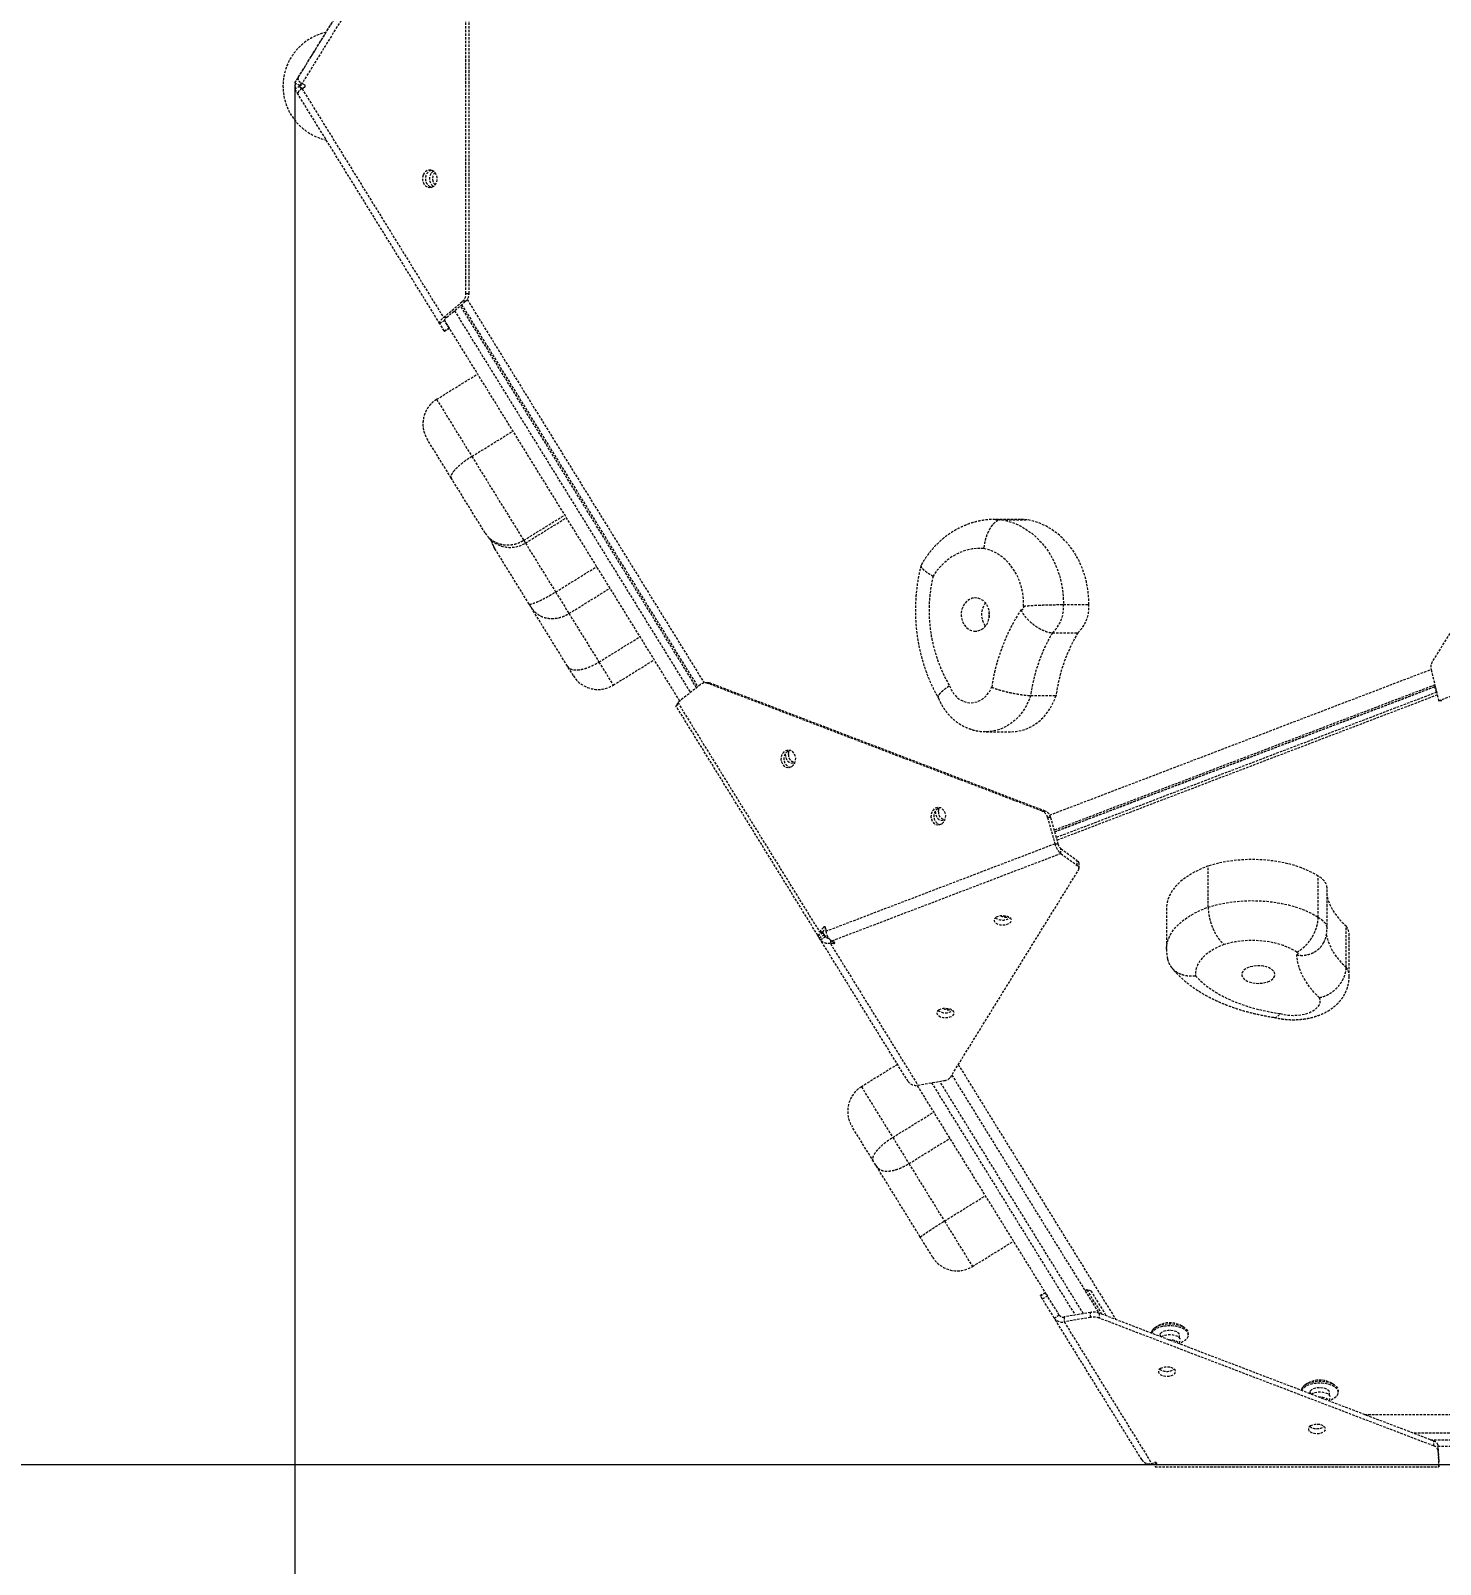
# Model space of a CAD drawing. Header units: millimetres. Extents: x -3321 to 2538, y -2690 to 2358.
# Drawn here: x -1112 to -382, y -623 to 172 of the extents above; entities that cross this region are included whole.
import ezdxf

# ---------------------------------------------------------------- set-up
doc = ezdxf.new("R2010")
doc.units = ezdxf.units.MM
doc.linetypes.add('HIDDEN', pattern=[1.905, 1.27, -0.635])
for name, color, linetype in [('DIKOM_ОБЪЕКТ', 7, 'Continuous'), ('DIKOM_РАЗМЕР_ЗОНА', 7, 'Continuous'), ('DIKOM_РАЗМЕР_ОБЪЕКТА', 7, 'Continuous')]:
    doc.layers.add(name, color=color, linetype=linetype)
doc.styles.add('style1', font='arialbd.ttf', dxfattribs={"width": 0.8})
doc.dimstyles.new('1-50', dxfattribs={"dimtxt": 300, "dimasz": 200, "dimexe": 100, "dimexo": 0, "dimgap": 100, "dimtad": 1, "dimtxsty": 'style1', "dimcen": 200, "dimclrd": 7, "dimclre": 7, "dimclrt": 7, "dimadec": 1, "dimazin": 2, "dimtfac": 1, "dimtmove": 0, "dimatfit": 2, "dimfxl": 0, "dimlwd": 25, "dimlwe": 18, "dimarcsym": 0})

# ---------------------------------------------------------------- blocks, each defined once
blk = doc.blocks.new('*D0')
at = {"layer": 'Defpoints', "color": 0, "transparency": 16777216}
for p in [(-975.4, 143.26), (1038.07, 143.66), (1038.07, -1051.64)]:
    blk.add_point(p, dxfattribs=at)
at = {"layer": 'DIKOM_РАЗМЕР_ОБЪЕКТА', "color": 7, "lineweight": 18, "transparency": 16777216}
for p, q in [((-975.4, 143.26), (-975.4, -1151.64)), ((1038.07, 143.66), (1038.07, -1151.64))]:
    blk.add_line(p, q, dxfattribs=at)
at = {"layer": 'DIKOM_РАЗМЕР_ОБЪЕКТА', "color": 7, "lineweight": 25, "transparency": 16777216}
blk.add_line((-775.4, -1051.64), (838.07, -1051.64), dxfattribs=at)
at = {"layer": 'DIKOM_РАЗМЕР_ОБЪЕКТА', "color": 7, "transparency": 16777216}
for points in [[(-775.4, -1018.31), (-775.4, -1084.98), (-975.4, -1051.64)], [(838.07, -1018.31), (838.07, -1084.98), (1038.07, -1051.64)]]:
    blk.add_solid(points, dxfattribs=at)
at = {"layer": 'DIKOM_РАЗМЕР_ОБЪЕКТА', "color": 7, "transparency": 16777216, "insert": (24.76, -798.47), "char_height": 300, "attachment_point": 5, "style": 'style1'}
blk.add_mtext('{\\fArial|b0|i0|c204|p34;2000}', dxfattribs=at)
blk = doc.blocks.new('*D1')
at = {"layer": 'Defpoints', "color": 0, "transparency": 16777216}
for p in [(483.99, 857.85), (-1177.44, -571.13), (457.72, -571.13)]:
    blk.add_point(p, dxfattribs=at)
at = {"layer": 'DIKOM_РАЗМЕР_ОБЪЕКТА', "color": 7, "lineweight": 18, "transparency": 16777216}
for p, q in [((483.99, 857.85), (-1277.44, 857.85)), ((457.72, -571.13), (-1277.44, -571.13))]:
    blk.add_line(p, q, dxfattribs=at)
at = {"layer": 'DIKOM_РАЗМЕР_ОБЪЕКТА', "color": 7, "lineweight": 25, "transparency": 16777216}
blk.add_line((-1177.44, 657.85), (-1177.44, -371.13), dxfattribs=at)
at = {"layer": 'DIKOM_РАЗМЕР_ОБЪЕКТА', "color": 7, "transparency": 16777216}
for points in [[(-1210.77, 657.85), (-1144.1, 657.85), (-1177.44, 857.85)], [(-1210.77, -371.13), (-1144.1, -371.13), (-1177.44, -571.13)]]:
    blk.add_solid(points, dxfattribs=at)
at = {"layer": 'DIKOM_РАЗМЕР_ОБЪЕКТА', "color": 7, "transparency": 16777216, "insert": (-1430.61, 178.44), "char_height": 300, "attachment_point": 5, "rotation": 90, "style": 'style1'}
blk.add_mtext('{\\fArial|b0|i0|c204|p34;1420}', dxfattribs=at)
blk = doc.blocks.new('*D2')
at = {"layer": 'Defpoints', "color": 0, "transparency": 16777216}
for p in [(2538.07, 141.57), (-2475.4, 35.41), (2538.07, -2589.75)]:
    blk.add_point(p, dxfattribs=at)
at = {"layer": 'DIKOM_РАЗМЕР_ЗОНА', "color": 7, "lineweight": 18, "transparency": 16777216}
for p, q in [((2538.07, 141.57), (2538.07, -2689.75)), ((-2475.4, 35.41), (-2475.4, -2689.75))]:
    blk.add_line(p, q, dxfattribs=at)
at = {"layer": 'DIKOM_РАЗМЕР_ЗОНА', "color": 7, "lineweight": 25, "transparency": 16777216}
blk.add_line((-2275.4, -2589.75), (2338.07, -2589.75), dxfattribs=at)
at = {"layer": 'DIKOM_РАЗМЕР_ЗОНА', "color": 7, "transparency": 16777216}
for points in [[(-2275.4, -2556.42), (-2275.4, -2623.08), (-2475.4, -2589.75)], [(2338.07, -2556.42), (2338.07, -2623.08), (2538.07, -2589.75)]]:
    blk.add_solid(points, dxfattribs=at)
at = {"layer": 'DIKOM_РАЗМЕР_ЗОНА', "color": 7, "transparency": 16777216, "insert": (-15.23, -2336.58), "char_height": 300, "attachment_point": 5, "style": 'style1'}
blk.add_mtext('{\\fArial|b0|i0|c204|p34;5000}', dxfattribs=at)
blk = doc.blocks.new('*D3')
at = {"layer": 'Defpoints', "color": 0, "transparency": 16777216}
for p in [(-99.2, 2357.85), (-2871.13, -2071.13), (-536.75, -2071.13)]:
    blk.add_point(p, dxfattribs=at)
at = {"layer": 'DIKOM_РАЗМЕР_ЗОНА', "color": 7, "lineweight": 18, "transparency": 16777216}
for p, q in [((-99.2, 2357.85), (-2971.13, 2357.85)), ((-536.75, -2071.13), (-2971.13, -2071.13))]:
    blk.add_line(p, q, dxfattribs=at)
at = {"layer": 'DIKOM_РАЗМЕР_ЗОНА', "color": 7, "lineweight": 25, "transparency": 16777216}
blk.add_line((-2871.13, 2157.85), (-2871.13, -1871.13), dxfattribs=at)
at = {"layer": 'DIKOM_РАЗМЕР_ЗОНА', "color": 7, "transparency": 16777216}
for points in [[(-2904.47, 2157.85), (-2837.8, 2157.85), (-2871.13, 2357.85)], [(-2904.47, -1871.13), (-2837.8, -1871.13), (-2871.13, -2071.13)]]:
    blk.add_solid(points, dxfattribs=at)
at = {"layer": 'DIKOM_РАЗМЕР_ЗОНА', "color": 7, "transparency": 16777216, "insert": (-3124.3, 42.42), "char_height": 300, "attachment_point": 5, "rotation": 90, "style": 'style1'}
blk.add_mtext('{\\fArial|b0|i0|c204|p34;4400}', dxfattribs=at)

msp = doc.modelspace()

# ---------------------------------------------------------------- linework, layer by layer
at = {"layer": 'DIKOM_ОБЪЕКТ', "color": 7, "linetype": 'HIDDEN', "lineweight": 15}
for p, q in [((-973.7, 147.377), (-900.425, 265.945)), ((-898.475, 262.791), (-971.75, 144.223)), ((-886.845, 35.492), (-886.853, 250.317)), ((-885.267, 35.492), (-885.275, 250.317)), ((-964.848, 161.704), (-943.697, 195.926)), ((-966.974, 158.263), (-964.848, 161.704)), ((-964.848, 161.704), (-964.846, 161.703)), ((-974.513, 146.064), (-966.974, 158.263)), ((-966.973, 158.262), (-966.974, 158.263)), ((-975.461, 144.527), (-973.685, 147.4)), ((-972.909, 142.95), (-975.461, 144.527)), ((-974.599, 145.922), (-974.513, 146.064)), ((-974.518, 146.057), (-974.513, 146.064)), ((-974.511, 146.063), (-974.513, 146.064)), ((-972.909, 142.95), (-972.008, 144.407)), ((-972.897, 142.947), (-972.909, 142.95)), ((-971.999, 144.4), (-972.897, 142.947)), ((-971.751, 144.224), (-971.998, 144.402)), ((-971.75, 144.223), (-970.502, 143.55)), ((-972.909, 142.85), (-975.461, 141.273)), ((-973.685, 138.4), (-975.461, 141.273)), ((-974.173, 139.189), (-973.699, 138.423)), ((-973.699, 138.423), (-974.173, 139.189)), ((-974.172, 139.189), (-974.173, 139.189)), ((-900.415, 19.863), (-973.699, 138.423)), ((-972.007, 141.392), (-972.909, 142.85)), ((-972.909, 142.85), (-972.897, 142.847)), ((-972.001, 141.397), (-972.897, 142.847)), ((-972.021, 141.434), (-970.503, 142.252)), ((-970.502, 142.251), (-971.75, 141.578)), ((-971.75, 141.578), (-898.466, 23.017)), ((-970.499, 142.252), (-970.503, 142.252)), ((-886.845, 35.492), (-885.267, 35.492)), ((-886.204, 32.361), (-763.496, -166.186)), ((-898.466, 23.017), (-888.598, 31.447)), ((-896.889, 23.017), (-887.021, 31.447)), ((-892.778, 26.529), (-770.603, -171.155)), ((-767.449, -168.651), (-889.701, 29.158)), ((-889.094, 29.676), (-766.826, -168.157)), ((-887.021, 31.447), (-888.598, 31.447)), ((-900.392, 19.824), (-900.674, 20.281)), ((-897.864, 21.44), (-900.415, 19.863)), ((-898.085, 16.093), (-900.415, 19.863)), ((-896.889, 23.017), (-898.466, 23.017)), ((-898.085, 16.093), (-895.533, 17.671)), ((-897.956, 15.885), (-895.404, 17.462)), ((-776.124, -175.537), (-897.877, 21.463)), ((-895.533, 17.671), (-897.864, 21.44)), ((-279.267, 18.238), (-386.361, -155.053)), ((-902.062, -19.317), (-880.796, -6.174)), ((-902.062, -19.317), (-883.781, -48.897)), ((-883.781, -48.897), (-862.514, -35.754)), ((-894.494, -60.095), (-906.85, -40.101)), ((-883.781, -48.897), (-856.937, -92.332)), ((-876.888, -88.581), (-894.494, -60.095)), ((-856.937, -92.332), (-835.67, -79.189)), ((-856.062, -93.746), (-834.796, -80.603)), ((-612.811, -81.487), (-609.388, -81.645)), ((-599.646, -81.487), (-612.789, -81.487)), ((-609.388, -81.645), (-596.245, -81.645)), ((-596.245, -81.645), (-599.646, -81.487)), ((-876.708, -88.873), (-876.888, -88.581)), ((-876.708, -88.873), (-876.589, -89.062)), ((-856.937, -92.332), (-856.062, -93.746)), ((-856.062, -93.746), (-840.409, -119.073)), ((-871.919, -96.621), (-872.485, -95.706)), ((-854.162, -125.353), (-871.919, -96.621)), ((-840.409, -119.073), (-819.143, -105.93)), ((-840.409, -119.073), (-833.507, -130.243)), ((-833.507, -130.243), (-812.24, -117.099)), ((-853.318, -126.719), (-854.162, -125.353)), ((-834.297, -157.495), (-853.367, -126.639)), ((-577.429, -125.619), (-564.286, -125.619)), ((-833.507, -130.243), (-817.981, -155.363)), ((-817.981, -155.363), (-796.715, -142.22)), ((-583.163, -140.206), (-570.019, -140.206)), ((-383.088, -175.408), (-279.917, -136.001)), ((-831.237, -162.446), (-834.297, -157.495)), ((-817.981, -155.363), (-810.592, -167.319)), ((-810.592, -167.319), (-789.325, -154.176)), ((-761.421, -166.152), (-762.999, -166.152)), ((-588.4, -232.589), (-761.685, -166.396)), ((-760.108, -166.396), (-761.685, -166.396)), ((-586.823, -232.589), (-760.108, -166.396)), ((-584.574, -234.614), (-387.054, -159.168)), ((-387.007, -159.373), (-383.088, -175.408)), ((-765.379, -167.008), (-777.141, -176.345)), ((-594.407, -172.656), (-581.264, -172.656)), ((-385.097, -167.187), (-582.244, -242.49)), ((-582.043, -243.217), (-384.918, -167.922)), ((-582.009, -243.337), (-384.888, -168.043)), ((-384.166, -170.999), (-581.202, -246.26)), ((-383.822, -172.406), (-580.817, -247.651)), ((-384.236, -171.025), (-385.044, -168.103)), ((-778.147, -177.973), (-776.691, -177.073)), ((-704.665, -296.884), (-778.147, -177.973)), ((-777.141, -176.345), (-703.659, -295.257)), ((-381.511, -175.408), (-383.088, -175.408)), ((-617.499, -191.443), (-604.356, -191.443)), ((-588.4, -232.589), (-586.823, -232.589)), ((-585.67, -235.799), (-581.901, -249.437)), ((-584.093, -235.799), (-585.67, -235.799)), ((-584.093, -235.799), (-580.323, -249.438)), ((-700.464, -294.727), (-581.901, -249.437)), ((-581.901, -249.437), (-580.323, -249.438)), ((-578.746, -254.542), (-578.746, -251.99)), ((-578.746, -251.99), (-570.317, -258.089)), ((-578.746, -254.542), (-697.31, -299.831)), ((-578.746, -254.542), (-570.317, -260.641)), ((-570.317, -260.641), (-570.317, -258.089)), ((-569.362, -262.186), (-569.362, -259.634)), ((-502.483, -282.232), (-502.483, -260.966)), ((-635.982, -370.412), (-569.606, -262.998)), ((-445.527, -287.521), (-445.527, -266.255)), ((-440.921, -293.508), (-440.921, -272.242)), ((-524.082, -282.75), (-524.082, -304.016)), ((-703.659, -295.257), (-701.674, -292.723)), ((-702.082, -295.257), (-700.599, -293.364)), ((-700.747, -292.723), (-701.674, -292.723)), ((-700.623, -293.124), (-700.464, -294.727)), ((-431.031, -313.28), (-431.031, -292.014)), ((-702.113, -295.307), (-704.665, -296.884)), ((-704.455, -297.223), (-704.665, -296.884)), ((-701.903, -295.646), (-704.455, -297.223)), ((-701.253, -296.697), (-703.805, -298.274)), ((-703.231, -299.204), (-703.805, -298.274)), ((-702.082, -295.257), (-703.659, -295.257)), ((-700.679, -297.627), (-703.231, -299.204)), ((-657.934, -372.48), (-703.231, -299.204)), ((-702.113, -295.307), (-702.144, -295.257)), ((-701.903, -295.646), (-702.113, -295.307)), ((-700.65, -297.656), (-701.395, -296.45)), ((-700.679, -297.627), (-701.253, -296.697)), ((-698.127, -299.228), (-698.127, -301.154)), ((-696.524, -301.056), (-698.127, -301.154)), ((-698.127, -301.154), (-652.83, -374.43)), ((-697.31, -299.831), (-696.122, -300.406)), ((-696.524, -300.212), (-696.524, -301.056)), ((-429.476, -318.206), (-429.476, -296.94)), ((-663.346, -363.725), (-682.059, -375.29)), ((-631.898, -363.803), (-550.307, -495.82)), ((-652.83, -374.43), (-639.192, -372.1)), ((-645.723, -373.216), (-571.377, -493.51)), ((-567.124, -492.783), (-641.469, -372.489)), ((-635.253, -369.233), (-559.09, -492.467)), ((-682.059, -375.29), (-665.845, -401.525)), ((-586.212, -482.82), (-653.171, -374.479)), ((-665.845, -401.525), (-644.579, -388.382)), ((-675.744, -414.039), (-686.933, -395.936)), ((-665.845, -401.525), (-657.457, -415.097)), ((-657.457, -415.097), (-636.19, -401.954)), ((-674.578, -415.925), (-675.744, -414.039)), ((-651.599, -453.106), (-674.578, -415.925)), ((-657.457, -415.097), (-639.084, -444.824)), ((-639.084, -444.824), (-617.818, -431.681)), ((-639.084, -444.824), (-624.534, -468.367)), ((-645.18, -463.493), (-651.599, -453.106)), ((-624.534, -468.367), (-603.268, -455.224)), ((-586.797, -481.874), (-589.349, -483.451)), ((-589.344, -483.459), (-589.349, -483.451)), ((-589.344, -483.459), (-586.792, -481.882)), ((-588.261, -485.212), (-589.344, -483.459)), ((-585.709, -483.635), (-588.261, -485.212)), ((-586.224, -482.801), (-585.709, -483.635)), ((-579.61, -493.505), (-585.709, -483.635)), ((-579.575, -493.559), (-585.709, -483.635)), ((-565.333, -480.464), (-566.183, -480.99)), ((-563.268, -480.952), (-565.333, -480.464)), ((-565.333, -480.464), (-557.553, -493.052)), ((-563.268, -480.952), (-555.25, -493.925)), ((-582.162, -495.082), (-588.261, -485.212)), ((-563.419, -492.15), (-577.058, -494.48)), ((-563.419, -494.702), (-563.419, -492.15)), ((-579.61, -493.505), (-582.162, -495.082)), ((-536.883, -568.361), (-582.162, -495.082)), ((-579.616, -493.496), (-579.581, -493.551)), ((-577.058, -494.48), (-577.058, -497.032)), ((-563.419, -494.702), (-577.058, -497.032)), ((-577.058, -497.032), (-531.778, -570.311)), ((-558.935, -492.524), (-558.935, -495.076)), ((-385.649, -558.72), (-558.935, -492.524)), ((-385.649, -561.271), (-558.935, -495.076)), ((-528.659, -499.173), (-529.838, -499.961)), ((-514.901, -499.961), (-516.08, -499.173)), ((-527.369, -503.899), (-527.369, -504.582)), ((-517.369, -505.417), (-517.369, -503.899)), ((-517.28, -508.325), (-517.069, -506.531)), ((-512.869, -503.899), (-512.869, -503.048)), ((-450.993, -528.838), (-452.172, -529.627)), ((-437.235, -529.627), (-438.414, -528.838)), ((-449.704, -533.564), (-449.704, -534.251)), ((-439.704, -535.083), (-439.704, -533.564)), ((-439.614, -537.991), (-439.403, -536.196)), ((-435.204, -533.564), (-435.204, -532.714)), ((-421.467, -545.037), (-308.746, -545.037)), ((-303.082, -554.672), (-396.246, -554.672)), ((-387.338, -558.074), (-299.637, -558.074)), ((-385.649, -561.271), (-385.649, -558.72)), ((-383.591, -560.756), (-383.591, -563.308)), ((-383.591, -560.756), (-383.019, -569.522)), ((-383.591, -563.308), (-383.019, -572.074)), ((-383.549, -561.394), (-295.126, -561.394)), ((-531.778, -570.311), (-530.372, -569.895)), ((-529.999, -569.834), (-529.999, -572.072)), ((-529.999, -569.834), (-529.999, -572.072)), ((-529.321, -570.296), (-529.999, -572.072)), ((-529.321, -570.101), (-529.321, -570.296)), ((-383.019, -572.074), (-383.019, -569.522)), ((-529.999, -572.072), (-383.019, -572.074)), ((-529.999, -572.072), (-529.999, -572.072))]:
    msp.add_line(p, q, dxfattribs=at)
at = {"layer": 'DIKOM_ОБЪЕКТ', "color": 7, "linetype": 'HIDDEN', "lineweight": 15, "flags": 128}
for points in [[(-909.041, 96.78), (-909.349, 95.552), (-909.351, 94.271), (-909.046, 93.041), (-908.458, 91.963), (-907.636, 91.122), (-906.646, 90.588), (-905.568, 90.404), (-904.489, 90.584), (-903.497, 91.114), (-902.672, 91.951), (-902.082, 93.027), (-901.773, 94.256), (-901.771, 95.537), (-902.077, 96.766), (-902.664, 97.845), (-903.486, 98.685), (-904.477, 99.219), (-905.555, 99.404), (-906.633, 99.224), (-907.625, 98.693), (-908.45, 97.856), (-909.041, 96.78)], [(-903.745, 98.865), (-904.255, 98.475), (-905.014, 97.556)], [(-900.415, 19.863), (-900.501, 20.11), (-900.488, 20.414), (-900.375, 20.767), (-900.166, 21.163), (-899.864, 21.595), (-899.475, 22.053), (-899.006, 22.531), (-898.466, 23.017)], [(-897.864, 21.44), (-897.907, 21.564), (-897.9, 21.715), (-897.844, 21.892), (-897.739, 22.09), (-897.588, 22.306), (-897.393, 22.535), (-897.159, 22.774), (-896.889, 23.017)], [(-895.533, 17.671), (-895.455, 17.544), (-895.412, 17.476), (-895.406, 17.466), (-895.436, 17.515), (-895.503, 17.622), (-895.604, 17.786), (-895.739, 18.005), (-895.906, 18.275)], [(-609.388, -81.645), (-606.093, -82.389), (-602.867, -83.477), (-599.738, -84.902), (-596.73, -86.651), (-593.867, -88.71), (-591.174, -91.063), (-588.671, -93.69), (-586.379, -96.571), (-584.316, -99.683), (-582.498, -102.999), (-580.942, -106.494), (-579.659, -110.139), (-578.659, -113.905), (-577.95, -117.761), (-577.539, -121.677), (-577.429, -125.619)], [(-564.286, -125.619), (-564.396, -121.677), (-564.807, -117.761), (-565.515, -113.905), (-566.515, -110.139), (-567.799, -106.494), (-569.355, -102.999), (-571.172, -99.683), (-573.235, -96.571), (-575.528, -93.69), (-578.031, -91.063), (-580.724, -88.71), (-583.586, -86.651), (-586.594, -84.902), (-589.724, -83.477), (-592.949, -82.389), (-596.245, -81.645)], [(-874.13, -92.001), (-873.561, -93.613), (-872.485, -95.706)], [(-618.708, -96.562), (-621.728, -96.509), (-624.738, -96.809), (-627.708, -97.462), (-630.608, -98.46), (-633.408, -99.792), (-636.081, -101.447), (-638.6, -103.407), (-640.941, -105.653), (-643.079, -108.162), (-644.993, -110.909)], [(-598.1, -126.457), (-598.124, -123.22), (-598.455, -120.007), (-599.091, -116.857), (-600.022, -113.81), (-601.237, -110.906), (-602.72, -108.179), (-604.454, -105.664), (-606.416, -103.392), (-608.582, -101.393), (-610.924, -99.691), (-613.413, -98.308), (-616.019, -97.261), (-618.708, -96.562)], [(-623.632, -139.365), (-622.148, -139.326), (-620.7, -138.937), (-619.349, -138.213), (-618.15, -137.184), (-617.151, -135.893), (-616.393, -134.392), (-615.909, -132.742), (-615.716, -131.011), (-615.824, -129.27), (-616.228, -127.59), (-616.912, -126.041), (-617.846, -124.684), (-618.994, -123.577), (-620.308, -122.764), (-621.734, -122.278), (-623.214, -122.14), (-624.688, -122.355), (-626.095, -122.915), (-627.376, -123.795), (-628.481, -124.961), (-629.364, -126.365), (-629.988, -127.949), (-630.328, -129.648), (-630.371, -131.393), (-630.113, -133.112), (-629.567, -134.735), (-628.754, -136.195), (-627.707, -137.434), (-626.47, -138.399), (-625.093, -139.051), (-623.632, -139.365)], [(-636.451, -167.626), (-635.572, -169.7), (-634.414, -171.576), (-633.008, -173.201), (-631.394, -174.531), (-629.615, -175.53), (-627.72, -176.171), (-625.761, -176.436), (-623.792, -176.317), (-621.867, -175.818), (-620.038, -174.953), (-618.355, -173.745), (-616.865, -172.227), (-615.608, -170.442), (-614.619, -168.437)], [(-594.407, -172.656), (-595.513, -175.602), (-596.89, -178.387), (-598.522, -180.974), (-600.387, -183.333), (-602.463, -185.435), (-604.725, -187.253), (-607.144, -188.765), (-609.691, -189.952), (-612.334, -190.8), (-615.041, -191.298), (-617.553, -191.443)], [(-604.356, -191.443), (-601.898, -191.298), (-599.191, -190.8), (-596.548, -189.952), (-594.001, -188.765), (-591.582, -187.253), (-589.32, -185.435), (-587.244, -183.333), (-585.378, -180.974), (-583.747, -178.387), (-582.37, -175.602), (-581.264, -172.656)], [(-718.034, -209.408), (-717.17, -208.628), (-716.528, -207.593), (-716.16, -206.387), (-716.096, -205.109), (-716.341, -203.861), (-716.875, -202.744), (-717.655, -201.85), (-718.617, -201.25), (-719.685, -200.994), (-720.771, -201.101), (-721.787, -201.564), (-722.65, -202.344), (-723.292, -203.379), (-723.66, -204.585), (-723.724, -205.864), (-723.479, -207.112), (-722.945, -208.228), (-722.165, -209.122), (-721.203, -209.722), (-720.135, -209.978), (-719.05, -209.871), (-718.034, -209.408)], [(-721.51, -202.976), (-721.414, -204.201), (-721.019, -205.395), (-720.353, -206.409), (-719.472, -207.162), (-718.446, -207.592), (-717.358, -207.666), (-716.465, -207.447)], [(-720.209, -201.564), (-719.193, -201.102), (-719.187, -201.1)], [(-719.88, -203.182), (-719.724, -201.966), (-719.438, -201.178)], [(-640.371, -239.074), (-639.507, -238.294), (-638.865, -237.259), (-638.497, -236.053), (-638.433, -234.775), (-638.678, -233.527), (-639.212, -232.41), (-639.992, -231.516), (-640.955, -230.917), (-642.023, -230.66), (-643.108, -230.767), (-644.124, -231.23), (-644.988, -232.011), (-645.63, -233.045), (-645.998, -234.251), (-646.062, -235.53), (-645.817, -236.778), (-645.283, -237.894), (-644.503, -238.788), (-643.54, -239.388), (-642.473, -239.644), (-641.387, -239.537), (-640.371, -239.074)], [(-643.844, -232.636), (-643.748, -233.867), (-643.353, -235.06), (-642.688, -236.075), (-641.806, -236.828), (-640.78, -237.258), (-639.692, -237.331), (-638.803, -237.114)], [(-642.547, -231.23), (-641.531, -230.768), (-641.521, -230.765)], [(-642.215, -232.845), (-642.058, -231.629), (-641.772, -230.843)], [(-502.483, -260.966), (-506.063, -262.41), (-509.383, -264.015), (-512.417, -265.77), (-515.142, -267.661), (-517.536, -269.671), (-519.579, -271.786), (-521.255, -273.987), (-522.551, -276.259), (-523.457, -278.583), (-523.965, -280.939), (-524.082, -282.75)], [(-445.527, -266.255), (-448.134, -264.698), (-450.996, -263.271), (-454.09, -261.984), (-457.391, -260.849), (-460.873, -259.874), (-464.507, -259.067), (-468.264, -258.435), (-472.115, -257.983), (-476.026, -257.714), (-479.968, -257.631), (-483.908, -257.735), (-487.815, -258.024), (-491.656, -258.496), (-495.401, -259.147), (-499.02, -259.973), (-502.483, -260.966)], [(-524.082, -304.013), (-523.965, -302.206), (-523.457, -299.849), (-522.551, -297.525), (-521.255, -295.254), (-519.579, -293.052), (-517.536, -290.937), (-515.142, -288.927), (-512.417, -287.037), (-509.383, -285.282), (-506.063, -283.676), (-502.483, -282.232)], [(-502.483, -282.232), (-499.02, -281.239), (-495.401, -280.414), (-491.656, -279.762), (-487.815, -279.29), (-483.908, -279.001), (-479.968, -278.898), (-476.026, -278.981), (-472.115, -279.249), (-468.264, -279.701), (-464.507, -280.333), (-460.873, -281.14), (-457.391, -282.115), (-454.09, -283.25), (-450.996, -284.537), (-448.134, -285.964), (-445.527, -287.521)], [(-612.197, -287.529), (-612.922, -288.084), (-613.32, -288.724), (-613.358, -289.397), (-613.035, -290.048), (-612.375, -290.626), (-611.433, -291.082), (-610.285, -291.38), (-609.023, -291.496), (-607.75, -291.42), (-606.57, -291.159), (-605.577, -290.734), (-604.852, -290.179), (-604.454, -289.539), (-604.415, -288.865), (-604.739, -288.214), (-605.399, -287.637), (-606.341, -287.181), (-607.489, -286.882), (-608.751, -286.766), (-610.024, -286.842), (-611.204, -287.103), (-612.197, -287.529)], [(-445.527, -287.521), (-444.168, -288.361), (-443.025, -289.286), (-442.115, -290.28), (-441.455, -291.327), (-441.055, -292.41), (-440.921, -293.51), (-440.921, -293.511)], [(-494.301, -301.609), (-497.076, -302.774), (-499.617, -304.079), (-501.896, -305.51), (-503.893, -307.054), (-505.587, -308.695), (-506.961, -310.417), (-508.001, -312.203), (-508.697, -314.033), (-509.042, -315.892), (-509.033, -317.759)], [(-456.596, -305.644), (-458.675, -304.34), (-461.019, -303.166), (-463.598, -302.137), (-466.38, -301.267), (-469.329, -300.565), (-472.409, -300.042), (-475.581, -299.702), (-478.805, -299.551), (-482.041, -299.591), (-485.248, -299.821), (-488.387, -300.237), (-491.417, -300.836), (-494.301, -301.609)], [(-456.642, -306.906), (-456.349, -306.794), (-456.122, -306.645), (-455.976, -306.471), (-455.921, -306.282), (-455.962, -306.093), (-456.095, -305.915), (-456.311, -305.762), (-456.596, -305.644)], [(-444.899, -329.171), (-447.446, -326.582), (-449.698, -323.918), (-451.647, -321.19), (-453.286, -318.405), (-454.609, -315.575), (-455.611, -312.708), (-456.29, -309.815), (-456.642, -306.906)], [(-471.559, -320.914), (-470.237, -320.315), (-469.171, -319.588), (-468.405, -318.764), (-467.97, -317.875), (-467.885, -316.958), (-468.152, -316.052), (-468.761, -315.192), (-469.687, -314.414), (-470.892, -313.75), (-472.326, -313.227), (-473.931, -312.866), (-475.642, -312.683), (-477.387, -312.685), (-479.096, -312.871), (-480.699, -313.234), (-482.13, -313.76), (-483.331, -314.426), (-484.251, -315.206), (-484.855, -316.067), (-485.116, -316.974), (-485.025, -317.89), (-484.584, -318.778), (-483.813, -319.602), (-482.742, -320.326), (-481.416, -320.923), (-479.888, -321.367), (-478.222, -321.64), (-476.485, -321.731), (-474.748, -321.637), (-473.084, -321.361), (-471.559, -320.914)], [(-509.033, -317.759), (-506.826, -320.092), (-504.301, -322.335), (-501.47, -324.474), (-498.349, -326.499), (-494.955, -328.398), (-491.305, -330.161), (-487.42, -331.779), (-483.32, -333.244), (-479.027, -334.547), (-474.564, -335.681), (-469.955, -336.64), (-465.226, -337.42)], [(-465.226, -337.42), (-463.109, -337.916), (-460.865, -338.222), (-458.557, -338.329), (-456.246, -338.235), (-453.996, -337.941), (-451.87, -337.457), (-449.924, -336.795), (-448.213, -335.973), (-446.783, -335.014), (-445.673, -333.944), (-444.914, -332.793), (-444.527, -331.591), (-444.522, -330.373), (-444.899, -329.171)], [(-641.859, -335.529), (-642.584, -336.084), (-642.981, -336.724), (-643.02, -337.398), (-642.697, -338.049), (-642.037, -338.626), (-641.095, -339.082), (-639.946, -339.381), (-638.685, -339.497), (-637.412, -339.421), (-636.231, -339.16), (-635.238, -338.734), (-634.514, -338.179), (-634.116, -337.539), (-634.077, -336.866), (-634.401, -336.215), (-635.06, -335.637), (-636.002, -335.181), (-637.151, -334.883), (-638.412, -334.767), (-639.685, -334.843), (-640.866, -335.104), (-641.859, -335.529)], [(-531.69, -502.932), (-531.404, -502.355), (-530.658, -501.458), (-529.593, -500.655), (-528.251, -499.977), (-526.682, -499.449), (-524.948, -499.092), (-523.115, -498.92), (-521.253, -498.939), (-519.434, -499.149), (-517.727, -499.541), (-516.2, -500.101), (-514.909, -500.807), (-513.905, -501.631), (-513.226, -502.543), (-512.899, -503.507), (-512.935, -504.486), (-513.334, -505.442), (-514.081, -506.339), (-515.145, -507.142), (-516.488, -507.821), (-517.377, -508.148)], [(-531.404, -501.505), (-530.658, -500.608), (-529.593, -499.805), (-528.251, -499.126), (-526.682, -498.598), (-524.948, -498.241), (-523.115, -498.069), (-521.253, -498.088), (-519.434, -498.298), (-517.727, -498.691), (-516.2, -499.25), (-514.909, -499.956), (-513.905, -500.781), (-513.226, -501.692), (-512.899, -502.656), (-512.869, -503.048)], [(-531.863, -502.86), (-531.803, -502.461), (-531.404, -501.505)], [(-527.369, -503.899), (-527.365, -503.791), (-527.125, -503.087)], [(-527.125, -503.087), (-526.531, -502.442), (-525.63, -501.906), (-524.486, -501.517), (-523.185, -501.305), (-521.824, -501.286), (-520.503, -501.46), (-519.321, -501.815), (-518.365, -502.325), (-517.706, -502.951), (-517.392, -503.648), (-517.369, -503.899)], [(-526.779, -504.802), (-525.923, -504.283), (-524.78, -503.87), (-523.474, -503.627), (-522.091, -503.57), (-520.728, -503.703), (-519.477, -504.017), (-518.423, -504.49), (-517.637, -505.091), (-517.174, -505.778), (-517.066, -506.504), (-517.069, -506.531)], [(-522.961, -506.26), (-522.095, -506.246), (-520.747, -506.378), (-519.51, -506.688), (-518.468, -507.156), (-517.692, -507.75), (-517.234, -508.429), (-517.225, -508.452)], [(-527.113, -521.191), (-527.838, -521.746), (-528.236, -522.386), (-528.275, -523.059), (-527.951, -523.71), (-527.292, -524.288), (-526.35, -524.744), (-525.202, -525.042), (-523.94, -525.158), (-522.667, -525.083), (-521.486, -524.821), (-520.493, -524.396), (-519.769, -523.841), (-519.371, -523.201), (-519.332, -522.528), (-519.655, -521.876), (-520.314, -521.299), (-521.257, -520.843), (-522.405, -520.545), (-523.667, -520.429), (-524.939, -520.504), (-526.12, -520.765), (-527.113, -521.191)], [(-454.197, -532.531), (-454.137, -532.124), (-453.737, -531.168)], [(-454.025, -532.6), (-453.737, -532.018), (-452.99, -531.121), (-451.924, -530.319), (-450.581, -529.64), (-449.011, -529.113), (-447.277, -528.757), (-445.443, -528.585), (-443.581, -528.605), (-441.763, -528.815), (-440.057, -529.208), (-438.53, -529.769), (-437.24, -530.475), (-436.237, -531.3), (-435.559, -532.212), (-435.233, -533.176), (-435.27, -534.154), (-435.67, -535.111), (-436.418, -536.007), (-437.484, -536.81), (-438.827, -537.489), (-439.712, -537.814)], [(-453.737, -531.168), (-452.99, -530.271), (-451.924, -529.468), (-450.581, -528.79), (-449.011, -528.262), (-447.277, -527.906), (-445.443, -527.735), (-443.581, -527.754), (-441.763, -527.965), (-440.057, -528.358), (-438.53, -528.918), (-437.24, -529.624), (-436.237, -530.449), (-435.559, -531.361), (-435.233, -532.325), (-435.204, -532.714)], [(-449.458, -532.751), (-448.864, -532.106), (-447.962, -531.57), (-446.817, -531.182), (-445.517, -530.971), (-444.155, -530.952), (-442.835, -531.126), (-441.653, -531.482), (-440.697, -531.992), (-440.039, -532.618), (-439.726, -533.315), (-439.704, -533.564)], [(-449.704, -533.564), (-449.699, -533.455), (-449.458, -532.751)], [(-449.118, -534.471), (-448.255, -533.948), (-447.112, -533.535), (-445.805, -533.292), (-444.423, -533.236), (-443.059, -533.369), (-441.808, -533.683), (-440.755, -534.157), (-439.97, -534.758), (-439.508, -535.445), (-439.4, -536.172), (-439.403, -536.196)], [(-445.308, -535.927), (-444.426, -535.912), (-443.078, -536.044), (-441.842, -536.354), (-440.8, -536.823), (-440.024, -537.417), (-439.568, -538.096), (-439.557, -538.124)], [(-449.45, -550.858), (-450.175, -551.413), (-450.573, -552.053), (-450.612, -552.726), (-450.288, -553.378), (-449.629, -553.955), (-448.687, -554.411), (-447.538, -554.709), (-446.277, -554.825), (-445.004, -554.75), (-443.823, -554.489), (-442.83, -554.064), (-442.105, -553.508), (-441.707, -552.868), (-441.668, -552.195), (-441.992, -551.544), (-442.651, -550.967), (-443.593, -550.51), (-444.742, -550.212), (-446.003, -550.096), (-447.276, -550.172), (-448.457, -550.433), (-449.45, -550.858)]]:
    msp.add_lwpolyline(points, dxfattribs=at)
at = {"layer": 'DIKOM_ОБЪЕКТ', "color": 7, "linetype": 'HIDDEN', "lineweight": 15}
for centre, radius, start, end in [((-953.122, 142.85), 28.502, 102.522511, 257.631878), ((-969.41, 142.91), 6, 165.794967, 194.374403), ((-969.41, 142.91), 3, 153.76914, 211.721733), ((-903.211, 94.886), 4.656, 155.993106, 250.394883), ((-903.719, 95.489), 3.96, 105.426548, 160.983564), ((-900.875, 94.931), 4.901, 147.619292, 234.324126), ((-899.583, 94.911), 4.551, 135.870721, 224.253368), ((-892.16, 35.393), 5.317, 312.075129, 1.063708), ((-890.583, 35.393), 5.317, 312.075129, 1.063708), ((-698.325, 139.522), 234.817, 211.711404, 211.771126), ((-863.948, -80.987), 15, 222.706671, 301.717474), ((-569.605, -128.557), 77.426, 166.824617, 210.304503), ((-840.558, -118.833), 15, 211.717474, 217.014882), ((-610.251, -130.765), 9.651, 141.416219, 218.583781), ((-599.315, -126.968), 1.318, 265.069124, 22.792181), ((-594.958, -127.149), 17.595, 312.094073, 4.987222), ((-581.815, -127.149), 17.595, 312.094073, 4.987222), ((-611.239, -130.765), 4.893, 160.372117, 199.627883), ((-513.338, -183.801), 102.44, 147.182008, 171.374071), ((-508.266, -184.331), 86.929, 149.495406, 172.280986), ((-495.122, -184.331), 86.929, 149.495406, 172.280986), ((-381.461, -157.995), 5.715, 149.015806, 193.952662), ((-818.478, -154.56), 15, 211.717474, 301.717474), ((-763.004, -169.89), 3.735, 69.310047, 129.489914), ((-761.426, -169.827), 3.675, 68.972181, 89.925483), ((-774.144, -179.214), 3.962, 136.9516, 158.802225), ((-717.506, -205.445), 4.73, 124.863239, 250.017767), ((-716.083, -203.507), 3.811, 175.108862, 265.663494), ((-639.843, -235.111), 4.73, 124.863239, 250.01776), ((-638.417, -233.172), 3.812, 175.079453, 265.658605), ((-590.227, -236.908), 4.69, 13.684926, 67.084035), ((-588.649, -236.909), 4.69, 13.684926, 67.084035), ((-572.517, -247.165), 9.655, 193.612575, 229.822373), ((-575.632, -248.301), 4.827, 193.612575, 229.822373), ((-571.321, -259.777), 1.965, 4.187393, 59.24991), ((-571.102, -262.163), 1.713, 330.819757, 62.718926), ((-448.345, -273.188), 7.484, 7.260977, 67.878574), ((-410.931, -268.01), 31.308, 196.684718, 230.057842), ((-608.889, -282.131), 6.866, 236.702591, 303.520003), ((-606.627, -279.29), 8.203, 246.681135, 276.2602), ((-606.627, -279.916), 7.103, 254.95273, 267.988605), ((-438.479, -297.073), 9.004, 0.849969, 34.188367), ((-697.265, -293.843), 4.884, 212.264125, 247.752734), ((-411.511, -289.766), 30.561, 192.648524, 230.302064), ((-438.48, -318.34), 9.005, 0.885595, 34.187495), ((-638.55, -330.135), 6.863, 236.634684, 303.528244), ((-636.292, -327.289), 8.204, 246.697689, 276.275194), ((-636.292, -327.915), 7.104, 254.971476, 268.001407), ((-653.942, -369.685), 4.873, 214.998673, 283.188844), ((-639.597, -367.432), 4.685, 274.964358, 320.505157), ((-674.173, -388.05), 15, 121.717474, 211.717474), ((-632.42, -455.607), 15, 211.717474, 301.717474), ((-561.886, -500.851), 8.835, 70.486045, 99.990958), ((-578.17, -492.286), 4.874, 214.998498, 283.184169), ((-577.614, -492.107), 2.437, 214.998498, 283.184169), ((-561.886, -503.403), 8.835, 70.486045, 99.990958), ((-527.864, -503.497), 4.049, 119.175338, 170.946476), ((-522.369, -510.147), 12.648, 60.182347, 119.817653), ((-523.803, -515.807), 6.852, 236.365572, 303.586753), ((-450.199, -533.162), 4.048, 119.176848, 171.03338), ((-444.704, -539.812), 12.648, 60.182516, 119.817484), ((-446.14, -545.471), 6.856, 236.449065, 303.550935), ((-386.274, -561.409), 2.761, 13.677828, 76.925386), ((-386.274, -563.961), 2.761, 13.677828, 76.925386)]:
    msp.add_arc(centre, radius, start, end, dxfattribs=at)
for centre, major_axis, ratio, start_param, end_param in [((-970.905, 142.902), (0.803, 0), 0.9341131, 5.2362204, 6.8057547), ((-970.904, 142.9), (0.803, 0), 0.9341396, 5.2358837, 7.3302788), ((-701.272, -293.372), (0.17, 0.92), 0.6884508, 5.1096855, 7.2040806), ((-704.053, -297.873), (-0.405, 0.656), 0.0001042, 4.0532912, 6.1476863), ((-701.501, -296.296), (-0.405, 0.656), 0.0001042, 4.0532912, 6.1476862), ((-696.772, -300.654), (0.927, -0.067), 0.4311488, 5.0146273, 7.1090224), ((-530.124, -570.296), (0.819, 0.141), 0.5392546, 5.9731982, 8.0675933)]:
    msp.add_ellipse(centre, major_axis=major_axis, ratio=ratio, start_param=start_param, end_param=end_param, dxfattribs=at)
for points, knots in [([(-975.227, 144.383), (-975.321, 143.889), (-975.509, 142.901), (-975.318, 141.913), (-975.223, 141.419)], [0, 0, 0, 0, 0.4997344, 1, 1, 1, 1]), ([(-973.7, 147.377), (-973.796, 147.123), (-973.972, 146.658), (-973.66, 145.821), (-972.967, 145.02), (-972.176, 144.502), (-971.75, 144.223)], [0, 0, 0, 0, 0.2731897, 0.5000157, 0.7304031, 1, 1, 1, 1]), ([(-971.75, 141.578), (-972.18, 141.292), (-972.968, 140.768), (-973.665, 139.971), (-973.977, 139.146), (-973.797, 138.676), (-973.699, 138.423)], [0, 0, 0, 0, 0.2731897, 0.5000157, 0.7304031, 1, 1, 1, 1]), ([(-902.062, -19.317), (-902.743, -19.785), (-904.124, -20.733), (-905.849, -22.561), (-907.274, -24.648), (-908.318, -26.931), (-908.973, -29.378), (-909.212, -31.888), (-909.027, -34.432), (-908.349, -37.22), (-907.477, -39.085), (-906.857, -40.09), (-906.85, -40.101)], [0, 0, 0, 0, 0.1043111, 0.2116563, 0.315965, 0.4232781, 0.5279865, 0.6356765, 0.7413939, 0.8501013, 0.9982854, 1, 1, 1, 1]), ([(-883.781, -48.897), (-884.482, -49.343), (-885.905, -50.247), (-887.897, -51.678), (-889.736, -53.131), (-891.331, -54.546), (-892.667, -55.906), (-893.683, -57.151), (-894.368, -58.265), (-894.653, -59.091), (-894.668, -59.683), (-894.574, -59.963), (-894.497, -60.089), (-894.494, -60.095)], [0, 0, 0, 0, 0.1057519, 0.214571, 0.3203228, 0.4291403, 0.5349127, 0.6437495, 0.7495774, 0.8584695, 0.9271515, 0.9966454, 1, 1, 1, 1]), ([(-612.812, -81.526), (-613.425, -81.52), (-615.234, -81.499), (-618.229, -81.809), (-621.766, -82.43), (-625.243, -83.376), (-628.639, -84.618), (-631.935, -86.156), (-635.111, -87.979), (-638.15, -90.077), (-641.032, -92.438), (-643.74, -95.05), (-646.258, -97.896), (-648.563, -100.963), (-650.14, -103.405), (-650.936, -104.821), (-651.097, -105.108)], [0, 0, 0, 0, 0.0397181, 0.1170974, 0.1944353, 0.2718168, 0.349323, 0.4270268, 0.5049896, 0.5832582, 0.6618636, 0.7408195, 0.8201242, 0.8997617, 0.9797056, 1, 1, 1, 1]), ([(-609.388, -81.645), (-609.829, -81.685), (-610.723, -81.766), (-612.072, -82.416), (-613.394, -83.444), (-614.632, -84.841), (-615.772, -86.582), (-616.763, -88.59), (-617.594, -90.843), (-618.153, -92.961), (-618.507, -94.864), (-618.649, -95.968), (-618.705, -96.536), (-618.708, -96.562)], [0, 0, 0, 0, 0.10575188, 0.21457102, 0.32032278, 0.42914029, 0.53491271, 0.64374951, 0.74957736, 0.85846948, 0.92715152, 0.99664544, 1, 1, 1, 1]), ([(-876.888, -88.581), (-876.882, -88.591), (-876.623, -89.009), (-876.041, -89.829), (-874.857, -91.131), (-873.252, -92.438), (-871.193, -93.577), (-868.913, -94.363), (-866.518, -94.756), (-864.033, -94.754), (-861.577, -94.347), (-859.158, -93.569), (-857.684, -92.748), (-856.937, -92.332)], [0, 0, 0, 0, 0.0016811, 0.0720658, 0.143434, 0.2490417, 0.3577086, 0.4632443, 0.5718356, 0.6773472, 0.7859168, 0.8914283, 1, 1, 1, 1]), ([(-873.575, -92.453), (-873.486, -92.884), (-873.292, -93.825), (-872.714, -95.192), (-872.219, -96.134), (-871.933, -96.599), (-871.919, -96.621)], [0, 0, 0, 0, 0.2916314, 0.6353891, 0.9832102, 1, 1, 1, 1]), ([(-651.169, -105.296), (-651.344, -105.986), (-651.938, -108.323), (-652.745, -112.372), (-653.495, -117.447), (-653.96, -122.568), (-654.149, -127.714), (-654.056, -132.864), (-653.683, -137.999), (-653.031, -143.099), (-652.103, -148.145), (-650.9, -153.117), (-649.427, -157.996), (-647.692, -162.765), (-645.689, -167.396), (-643.815, -171.206), (-642.53, -173.41), (-642.082, -174.178)], [0, 0, 0, 0, 0.0299711, 0.1015533, 0.1731576, 0.2447921, 0.3164515, 0.3881311, 0.4598265, 0.5315328, 0.6032453, 0.6749586, 0.7466658, 0.8183585, 0.8900262, 0.9616565, 1, 1, 1, 1]), ([(-651.143, -105.302), (-651.169, -105.453), (-651.228, -105.791), (-650.851, -106.493), (-650.112, -107.35), (-648.988, -108.323), (-647.356, -109.5), (-645.91, -110.388), (-645.004, -110.903), (-644.993, -110.909)], [0, 0, 0, 0, 0.1283653, 0.2866173, 0.4493757, 0.609153, 0.7734491, 0.9974086, 1, 1, 1, 1]), ([(-854.162, -125.353), (-854.162, -125.353), (-854.151, -125.369), (-854.049, -125.413), (-853.667, -125.417), (-852.949, -125.288), (-851.811, -124.938), (-850.363, -124.378), (-848.675, -123.626), (-846.767, -122.689), (-844.729, -121.607), (-842.58, -120.393), (-841.14, -119.518), (-840.409, -119.073)], [0, 0, 0, 0, 0.0016811, 0.0720658, 0.143434, 0.2490417, 0.3577086, 0.4632443, 0.5718356, 0.6773472, 0.7859168, 0.8914283, 1, 1, 1, 1]), ([(-598.1, -126.457), (-598.088, -126.455), (-597.611, -126.372), (-596.622, -126.258), (-594.822, -126.114), (-592.638, -125.992), (-590.121, -125.886), (-587.583, -125.801), (-585.142, -125.734), (-582.82, -125.682), (-580.733, -125.646), (-578.871, -125.624), (-577.914, -125.621), (-577.429, -125.619)], [0, 0, 0, 0, 0.0016811, 0.0720658, 0.143434, 0.2490417, 0.3577086, 0.4632443, 0.5718356, 0.6773472, 0.7859168, 0.8914283, 1, 1, 1, 1]), ([(-852.519, -127.854), (-852.447, -127.959), (-852.014, -128.59), (-850.985, -129.639), (-849.337, -130.953), (-847.334, -131.969), (-845.135, -132.625), (-842.832, -132.892), (-840.436, -132.783), (-838.058, -132.3), (-835.698, -131.477), (-834.244, -130.658), (-833.507, -130.243)], [0, 0, 0, 0, 0.0177754, 0.1066382, 0.2176616, 0.331935, 0.4420085, 0.5552102, 0.6648242, 0.7775846, 0.887199, 1, 1, 1, 1]), ([(-599.428, -128.281), (-599.426, -128.289), (-599.228, -128.897), (-598.629, -130.048), (-597.396, -131.768), (-595.806, -133.514), (-593.937, -135.196), (-591.962, -136.685), (-589.993, -137.928), (-588.051, -138.933), (-586.241, -139.654), (-584.559, -140.118), (-583.633, -140.176), (-583.163, -140.206)], [0, 0, 0, 0, 0.0010789, 0.0812558, 0.1643755, 0.2682236, 0.3751115, 0.4780711, 0.5839566, 0.6864863, 0.7919591, 0.8944892, 1, 1, 1, 1]), ([(-834.297, -157.495), (-834.293, -157.501), (-834.008, -157.961), (-833.328, -158.627), (-831.955, -159.219), (-830.439, -159.468), (-828.664, -159.431), (-826.71, -159.116), (-824.591, -158.53), (-822.406, -157.7), (-820.164, -156.649), (-818.716, -155.796), (-817.981, -155.363)], [0, 0, 0, 0, 0.0020436, 0.1451472, 0.2509368, 0.3597579, 0.4650837, 0.5734331, 0.6785533, 0.7867075, 0.8918279, 1, 1, 1, 1]), ([(-642.162, -174.06), (-642.21, -173.845), (-642.308, -173.413), (-641.968, -172.547), (-641.28, -171.553), (-640.214, -170.439), (-638.674, -169.133), (-637.309, -168.173), (-636.464, -167.634), (-636.451, -167.626)], [0, 0, 0, 0, 0.153917, 0.3098517, 0.4702866, 0.626623, 0.7874577, 0.9968193, 1, 1, 1, 1]), ([(-642.169, -174.062), (-642.167, -174.068), (-641.816, -175.033), (-640.904, -176.871), (-639.358, -179.499), (-637.532, -181.924), (-635.481, -184.126), (-633.221, -186.074), (-630.784, -187.747), (-628.201, -189.124), (-625.506, -190.196), (-622.732, -190.942), (-620.074, -191.375), (-618.344, -191.406), (-617.563, -191.42)], [0, 0, 0, 0, 0.0004997, 0.0949368, 0.1894041, 0.2835926, 0.3773544, 0.4705565, 0.5630961, 0.6549131, 0.7459955, 0.8363781, 0.9261375, 1, 1, 1, 1]), ([(-614.619, -168.437), (-614.606, -168.442), (-613.681, -168.792), (-611.952, -169.384), (-609.308, -170.158), (-606.861, -170.786), (-604.388, -171.343), (-602.005, -171.808), (-599.731, -172.183), (-597.68, -172.451), (-595.842, -172.623), (-594.89, -172.645), (-594.407, -172.656)], [0, 0, 0, 0, 0.0020436, 0.1451472, 0.2509368, 0.3597579, 0.4650837, 0.5734331, 0.6785533, 0.7867075, 0.8918279, 1, 1, 1, 1]), ([(-502.483, -282.232), (-502.462, -282.957), (-502.417, -284.427), (-502.061, -286.796), (-501.496, -289.232), (-500.73, -291.639), (-499.774, -293.986), (-498.672, -296.169), (-497.436, -298.162), (-496.275, -299.677), (-495.232, -300.797), (-494.627, -301.344), (-494.315, -301.597), (-494.301, -301.609)], [0, 0, 0, 0, 0.1057519, 0.214571, 0.3203228, 0.4291403, 0.5349127, 0.6437495, 0.7495774, 0.8584695, 0.9271515, 0.9966454, 1, 1, 1, 1]), ([(-456.596, -305.644), (-456.587, -305.639), (-456.207, -305.417), (-455.412, -304.941), (-454.024, -303.968), (-452.443, -302.623), (-450.777, -300.849), (-449.256, -298.834), (-447.956, -296.668), (-446.891, -294.373), (-446.12, -292.055), (-445.621, -289.726), (-445.559, -288.263), (-445.527, -287.521)], [0, 0, 0, 0, 0.0016811, 0.0720658, 0.143434, 0.2490417, 0.3577086, 0.4632443, 0.5718356, 0.6773472, 0.7859168, 0.8914283, 1, 1, 1, 1]), ([(-442.724, -300.682), (-442.485, -300.219), (-441.927, -299.139), (-441.339, -297.235), (-440.957, -295.293), (-440.957, -294.018), (-440.958, -293.517)], [0, 0, 0, 0, 0.2089053, 0.4881307, 0.7986498, 1, 1, 1, 1]), ([(-698.127, -301.154), (-698.727, -301.166), (-699.824, -301.187), (-701.265, -300.781), (-702.463, -300.173), (-702.962, -299.544), (-703.231, -299.204)], [0, 0, 0, 0, 0.2731897, 0.5000157, 0.7304031, 1, 1, 1, 1]), ([(-698.843, -298.536), (-698.911, -298.532), (-699.23, -298.508), (-699.745, -298.327), (-700.34, -298.047), (-700.559, -297.775), (-700.679, -297.627)], [0, 0, 0, 0, 0.0771088, 0.3630082, 0.6532446, 1, 1, 1, 1]), ([(-700.464, -294.727), (-700.347, -295.327), (-700.132, -296.425), (-699.447, -297.865), (-698.508, -299.064), (-697.729, -299.563), (-697.31, -299.831)], [0, 0, 0, 0, 0.2731897, 0.5000157, 0.7304031, 1, 1, 1, 1]), ([(-456.642, -306.906), (-456.634, -306.908), (-456.069, -307.077), (-454.825, -307.265), (-452.788, -307.243), (-450.583, -306.856), (-448.375, -306.054), (-446.361, -304.901), (-444.665, -303.454), (-443.427, -302.022), (-442.929, -301.032), (-442.747, -300.67)], [0, 0, 0, 0, 0.0014474, 0.109003, 0.2205063, 0.3598164, 0.5032044, 0.6413225, 0.7833657, 0.9209072, 1, 1, 1, 1]), ([(-524.045, -304.011), (-524.047, -304.614), (-524.051, -306.148), (-523.812, -307.86), (-523.585, -308.952), (-523.546, -309.136)], [0, 0, 0, 0, 0.3504447, 0.8906615, 1, 1, 1, 1]), ([(-523.538, -309.134), (-523.371, -309.775), (-523.033, -311.078), (-522.025, -312.862), (-520.681, -314.459), (-518.992, -315.802), (-517.04, -316.837), (-514.841, -317.552), (-512.188, -317.96), (-510.196, -317.907), (-509.046, -317.761), (-509.033, -317.759)], [0, 0, 0, 0, 0.11336316, 0.23067731, 0.35137064, 0.46913435, 0.59025146, 0.70915012, 0.83141151, 0.9980716, 1, 1, 1, 1]), ([(-521.535, -313.398), (-521.192, -313.826), (-520.072, -315.225), (-517.957, -317.483), (-515.113, -320.14), (-511.982, -322.67), (-508.58, -325.069), (-504.926, -327.322), (-501.042, -329.419), (-496.953, -331.348), (-492.683, -333.106), (-488.254, -334.689), (-483.683, -336.094), (-478.99, -337.324), (-474.189, -338.369), (-470.576, -339.027), (-468.565, -339.324), (-468.205, -339.378)], [0, 0, 0, 0, 0.030849, 0.1009664, 0.1720801, 0.2445162, 0.3179678, 0.3920962, 0.4665812, 0.5411329, 0.6155566, 0.6897615, 0.7637074, 0.8373881, 0.910819, 0.9840284, 1, 1, 1, 1]), ([(-444.899, -329.171), (-444.884, -329.168), (-443.822, -328.946), (-441.985, -328.36), (-439.503, -327.083), (-437.435, -325.63), (-435.567, -323.9), (-433.98, -321.975), (-432.685, -319.874), (-431.75, -317.698), (-431.145, -315.462), (-431.07, -314.014), (-431.031, -313.28)], [0, 0, 0, 0, 0.0020436, 0.1451472, 0.2509368, 0.3597579, 0.4650837, 0.5734331, 0.6785533, 0.7867075, 0.8918279, 1, 1, 1, 1]), ([(-468.347, -339.347), (-468.234, -339.378), (-467.165, -339.673), (-465.077, -340.069), (-462.083, -340.452), (-459.057, -340.601), (-456.025, -340.534), (-453.002, -340.243), (-450.002, -339.723), (-447.04, -338.958), (-444.136, -337.928), (-441.453, -336.669), (-439.046, -335.222), (-436.955, -333.652), (-435.11, -331.928), (-433.514, -330.064), (-432.169, -328.073), (-431.085, -325.97), (-430.233, -323.701), (-429.69, -321.291), (-429.449, -319.412), (-429.496, -318.385), (-429.505, -318.194)], [0, 0, 0, 0, 0.0068791, 0.065012, 0.12259, 0.1799029, 0.2372274, 0.2948966, 0.3532366, 0.412666, 0.473516, 0.5358237, 0.5907637, 0.6438182, 0.6949785, 0.7445439, 0.792883, 0.8403316, 0.8871686, 0.9384334, 0.988514, 1, 1, 1, 1]), ([(-468.204, -339.372), (-468.191, -339.377), (-467.941, -339.485), (-467.362, -339.312), (-466.396, -338.769), (-465.656, -337.977), (-465.232, -337.428), (-465.226, -337.42)], [0, 0, 0, 0, 0.0161467, 0.3065152, 0.6052385, 0.9940924, 1, 1, 1, 1]), ([(-675.744, -414.039), (-675.747, -414.034), (-675.88, -413.819), (-676.065, -413.398), (-676.173, -412.608), (-676.006, -411.588), (-675.444, -410.306), (-674.519, -408.898), (-673.278, -407.425), (-671.736, -405.897), (-669.962, -404.387), (-667.983, -402.897), (-666.564, -401.986), (-665.845, -401.525)], [0, 0, 0, 0, 0.00168106, 0.07206575, 0.14343399, 0.24904172, 0.35770858, 0.46324433, 0.57183563, 0.67734716, 0.78591681, 0.89142831, 1, 1, 1, 1]), ([(-674.578, -415.925), (-674.575, -415.931), (-674.308, -416.362), (-673.783, -417.083), (-672.81, -417.961), (-671.545, -418.616), (-669.954, -418.976), (-668.135, -419.016), (-666.16, -418.753), (-664.036, -418.205), (-661.855, -417.402), (-659.624, -416.371), (-658.186, -415.526), (-657.457, -415.097)], [0, 0, 0, 0, 0.0010789, 0.0812558, 0.1643755, 0.2682236, 0.3751115, 0.4780711, 0.5839566, 0.6864863, 0.7919591, 0.8944892, 1, 1, 1, 1]), ([(-651.599, -453.106), (-651.599, -453.106), (-651.599, -453.104), (-651.417, -452.965), (-650.72, -452.463), (-649.772, -451.795), (-648.511, -450.925), (-646.995, -449.901), (-645.235, -448.735), (-643.309, -447.484), (-641.235, -446.162), (-639.808, -445.274), (-639.084, -444.824)], [0, 0, 0, 0, 0.0020436, 0.1451472, 0.2509368, 0.3597579, 0.4650837, 0.5734331, 0.6785533, 0.7867075, 0.8918279, 1, 1, 1, 1]), ([(-536.883, -568.361), (-536.556, -568.791), (-535.958, -569.579), (-534.698, -570.276), (-533.316, -570.589), (-532.317, -570.408), (-531.778, -570.311)], [0, 0, 0, 0, 0.2731897, 0.5000157, 0.7304031, 1, 1, 1, 1])]:
    msp.add_open_spline(points, degree=3, knots=knots, dxfattribs=at)

# ---------------------------------------------------------------- dimensions: what is measured, and where the dimension line sits
at = {"layer": 'DIKOM_РАЗМЕР_ЗОНА'}
dim = msp.add_linear_dim(base=(-2871.132, -2071.133), p1=(-99.199, 2357.853), p2=(-536.746, -2071.133), angle=90, text='{\\fArial|b0|i0|c204|p34;4400}', dimstyle='1-50', dxfattribs=at)
dim.commit()
dim.dimension.update_dxf_attribs({"geometry": '*D3', "text_midpoint": (-2871.132, 42.424), "dimtype": 160})
dim = msp.add_linear_dim(base=(2538.072, -2589.749), p1=(-2475.399, 35.407), p2=(2538.072, 141.574), text='{\\fArial|b0|i0|c204|p34;5000}', dimstyle='1-50', dxfattribs=at)
dim.commit()
dim.dimension.update_dxf_attribs({"geometry": '*D2', "text_midpoint": (-15.23, -2589.749), "dimtype": 160})
at = {"layer": 'DIKOM_РАЗМЕР_ОБЪЕКТА'}
dim = msp.add_linear_dim(base=(-1177.437, -571.133), p1=(483.995, 857.853), p2=(457.725, -571.133), angle=90, text='{\\fArial|b0|i0|c204|p34;1420}', dimstyle='1-50', dxfattribs=at)
dim.commit()
dim.dimension.update_dxf_attribs({"geometry": '*D1', "text_midpoint": (-1177.437, 178.436), "dimtype": 160})
dim = msp.add_linear_dim(base=(1038.072, -1051.644), p1=(-975.399, 143.261), p2=(1038.072, 143.663), text='{\\fArial|b0|i0|c204|p34;2000}', dimstyle='1-50', dxfattribs=at)
dim.commit()
dim.dimension.update_dxf_attribs({"geometry": '*D0', "text_midpoint": (24.765, -1051.644), "dimtype": 160})

doc.saveas('drawing.dxf')
